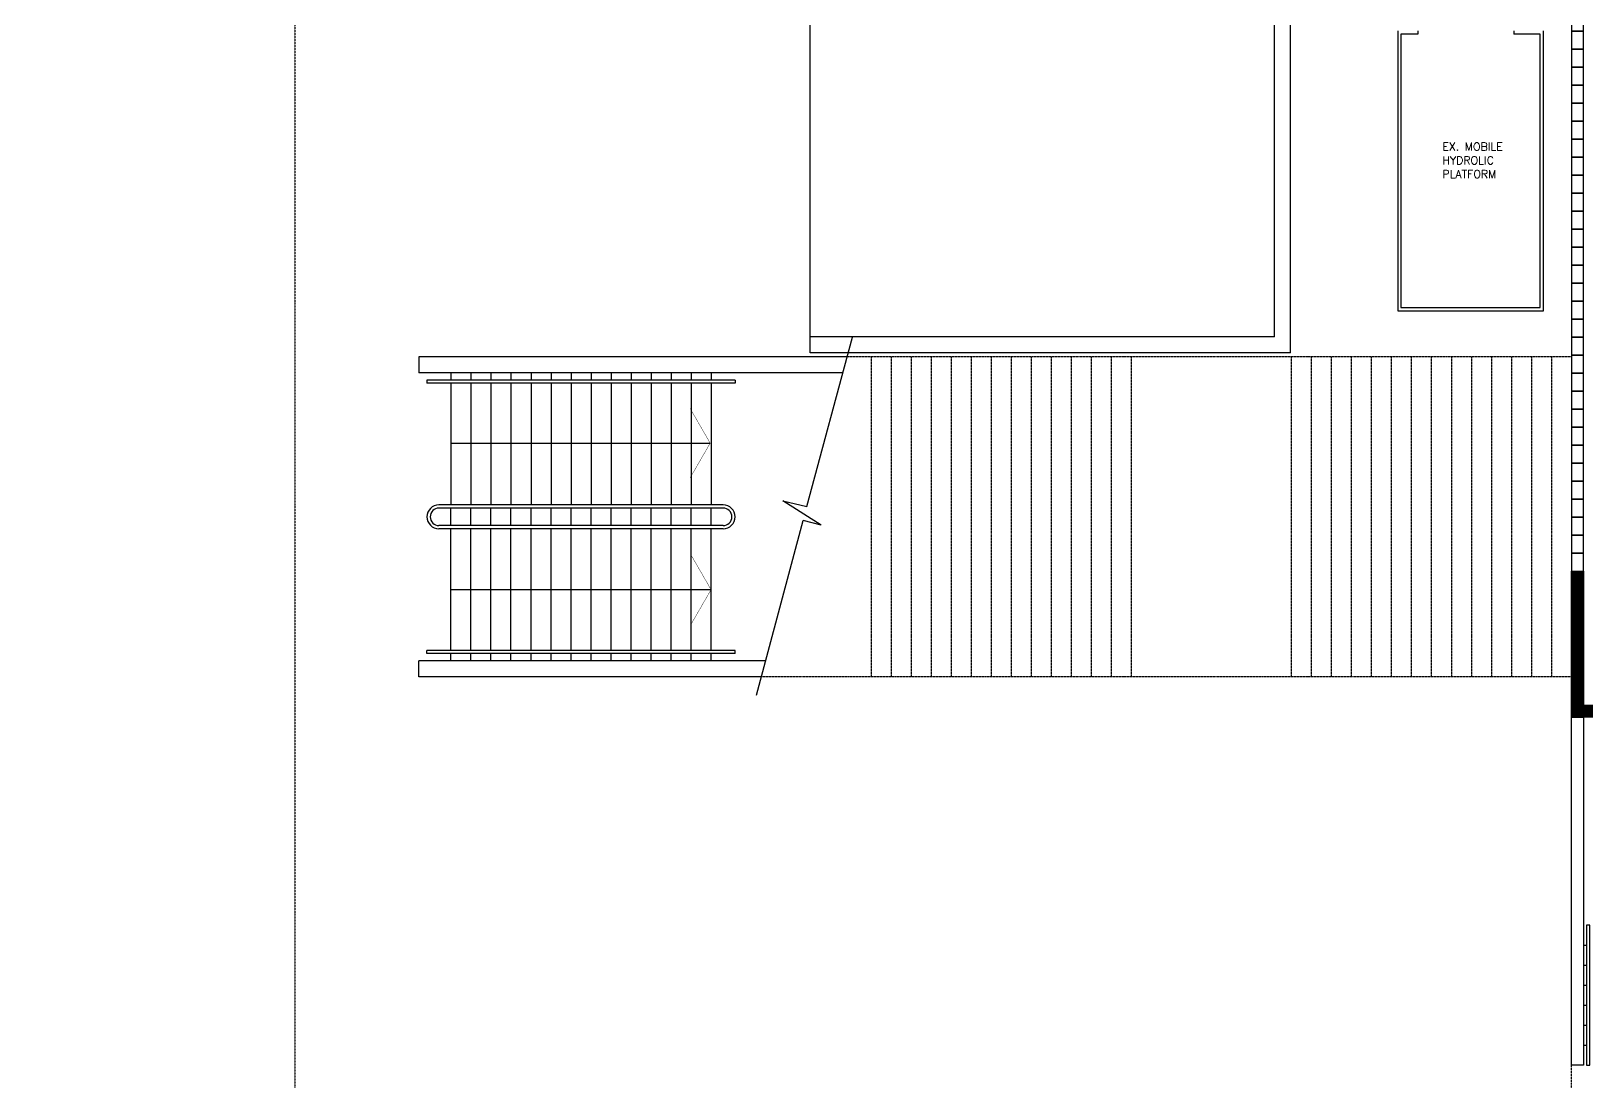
# Model space of a CAD drawing. Header units: millimetres. Extents: x -203861 to 22103, y -44552 to 100121.
# Drawn here: x -88446 to -69006, y -12260 to 878 of the extents above; entities that cross this region are included whole.
import ezdxf

# ---------------------------------------------------------------- set-up
doc = ezdxf.new("R2010")
doc.units = ezdxf.units.MM
doc.linetypes.add('s2097a$0$HIDDEN', pattern=[0.375, 0.25, -0.125])
doc.linetypes.add('s2097a$0$LG7$0$HIDDEN', pattern=[0.375, 0.25, -0.125])
for name, color, linetype in [('s2097a$0$11', 7, 'Continuous'), ('s2097a$0$20', 7, 'Continuous'), ('s2097a$0$core2905$0$txt2', 4, 'Continuous'), ('s2097a$0$EVA', 7, 's2097a$0$HIDDEN'), ('s2097a$0$LG7$0$20', 1, 'Continuous'), ('s2097a$0$LG7$0$22', 7, 'Continuous'), ('s2097a$0$LG7$0$23', 7, 'Continuous'), ('s2097a$0$LG7$0$25', 7, 'Continuous'), ('s2097a$0$LG7$0$30', 7, 'Continuous'), ('s2097a$0$nw-dim', 9, 'Continuous'), ('s2097a$0$solid', 8, 'Continuous')]:
    doc.layers.add(name, color=color, linetype=linetype)
doc.styles.add('s2097a$0$STANDARD', font='SIMPLEX')

# ---------------------------------------------------------------- blocks, each defined once
blk = doc.blocks.new('s2097a$0$LG7$0$CHAT15')
at = {"layer": 's2097a$0$LG7$0$22', "color": 14, "linetype": 'Continuous'}
for points in [[(0, 0), (0.15, 0.15), (0.3, 0), (0.45, 0.15), (0.6, 0), (0.75, 0.15)], [(0, 0.15), (0.15, 0), (0.3, 0.15), (0.45, 0), (0.6, 0.15), (0.75, 0)]]:
    blk.add_lwpolyline(points, dxfattribs=at)
blk = doc.blocks.new('s2097a$0$LG7$0$HAT15')
at = {"layer": 's2097a$0$LG7$0$22', "color": 14, "linetype": 'Continuous'}
for p, q in [((0, 0), (0.15, 0.15)), ((0, 0.15), (0.15, 0))]:
    blk.add_line(p, q, dxfattribs=at)
blk = doc.blocks.new('s2097a')
at = {"layer": 's2097a$0$11', "color": 1, "linetype": 'Continuous'}
for p, q in [((-78709.9, -3145.6), (-78709.9, 3000.1)), ((-72909.9, -2945.6), (-72909.9, 3000.1)), ((-72709.9, -3145.6), (-72709.9, 3000.1)), ((-72909.9, -2945.6), (-78709.9, -2945.6)), ((-72709.9, -3145.6), (-78709.9, -3145.6))]:
    blk.add_line(p, q, dxfattribs=at)
at = {"layer": 's2097a$0$20', "color": 1, "linetype": 'Continuous'}
for p, q in [((-71369.9, 880.1), (-71369.9, -2619.9)), ((-71119.9, 840.1), (-71329.9, 840.1)), ((-71329.9, 840.1), (-71329.9, -2579.9)), ((-71119.9, 880.1), (-71119.9, 840.1)), ((-69919.9, 880.1), (-69919.9, 840.1)), ((-69589.9, 840.1), (-69919.9, 840.1)), ((-69589.9, -2579.9), (-69589.9, 840.1)), ((-69549.9, -2619.9), (-69549.9, 880.1)), ((-71369.9, -2619.9), (-69549.9, -2619.9)), ((-71329.9, -2579.9), (-69589.9, -2579.9))]:
    blk.add_line(p, q, dxfattribs=at)
at = {"layer": 's2097a$0$core2905$0$txt2', "color": 6, "linetype": 'Continuous'}
for p, q in [((-78752.5, -5067.3), (-78181.9, -2948.6)), ((-78572.9, -5300.4), (-79053.3, -4996)), ((-79053.3, -4996), (-78752.5, -5067.3)), ((-79381.2, -7425.9), (-78798.7, -5239.8)), ((-78572.9, -5300.4), (-78798.7, -5239.8))]:
    blk.add_line(p, q, dxfattribs=at)
at = {"layer": 's2097a$0$EVA', "color": 8, "ltscale": 10}
blk.add_lwpolyline([(-85149.9, 4836.2), (-85149.9, -15167.9, 0.4142136), (-79049.9, -21267.9), (-72199.9, -21267.9), (-72199.9, -27349.8), (-151229.4, -27349.8)], format="xyb", dxfattribs=at)
at = {"layer": 's2097a$0$LG7$0$20', "color": 14, "linetype": 'Continuous'}
for points in [[(-69049.9, -2274.9), (-69199.9, -2274.9), (-69199.9, -2499.9), (-69049.9, -2499.9)], [(-69049.9, -2499.9), (-69199.9, -2499.9), (-69199.9, -2724.9), (-69049.9, -2724.9)], [(-69049.9, -2724.9), (-69199.9, -2724.9), (-69199.9, -2949.9), (-69049.9, -2949.9)], [(-69049.9, -2949.9), (-69199.9, -2949.9), (-69199.9, -3174.9), (-69049.9, -3174.9)], [(-69049.9, -3174.9), (-69199.9, -3174.9), (-69199.9, -3399.9), (-69049.9, -3399.9)], [(-69049.9, -3399.9), (-69199.9, -3399.9), (-69199.9, -3624.9), (-69049.9, -3624.9)], [(-69049.9, -3624.9), (-69199.9, -3624.9), (-69199.9, -3849.9), (-69049.9, -3849.9)], [(-69199.9, -4074.9), (-69049.9, -4074.9), (-69049.9, -3849.9), (-69199.9, -3849.9)], [(-69049.9, -4074.9), (-69199.9, -4074.9), (-69199.9, -4299.9), (-69049.9, -4299.9)], [(-69049.9, -4299.9), (-69199.9, -4299.9), (-69199.9, -4524.9), (-69049.9, -4524.9)], [(-69049.9, -4524.9), (-69199.9, -4524.9), (-69199.9, -4749.9), (-69049.9, -4749.9)], [(-69049.9, -4749.9), (-69199.9, -4749.9), (-69199.9, -4974.9), (-69049.9, -4974.9)], [(-69049.9, -4974.9), (-69199.9, -4974.9), (-69199.9, -5199.9), (-69049.9, -5199.9)], [(-69049.9, -5199.9), (-69199.9, -5199.9), (-69199.9, -5424.9), (-69049.9, -5424.9)], [(-69049.9, -5424.9), (-69199.9, -5424.9), (-69199.9, -5649.9), (-69049.9, -5649.9)], [(-69049.9, -5649.9), (-69199.9, -5649.9), (-69199.9, -5874.9), (-69049.9, -5874.9)]]:
    blk.add_lwpolyline(points, close=True, dxfattribs=at)
blk.add_lwpolyline([(-68724.9, -7549.9), (-68724.9, -7699.9), (-69199.9, -7699.9), (-69199.9, -5874.9), (-69049.9, -5874.9), (-69049.9, -7549.9), (-68724.9, -7549.9)], dxfattribs=at)
at = {"layer": 's2097a$0$LG7$0$23', "color": 1, "linetype": 's2097a$0$LG7$0$HIDDEN'}
blk.add_line((-69199.9, -17949.9), (-69199.9, -12024.8), dxfattribs=at)
at = {"layer": 's2097a$0$LG7$0$25', "color": 1, "linetype": 'Continuous'}
for p, q in [((-83599.9, -3194.9), (-83599.9, -3394.9)), ((-78250.8, -3194.9), (-83599.9, -3194.9)), ((-78304.4, -3394.9), (-83599.9, -3394.9)), ((-79649.9, -3484.9), (-83499.9, -3484.9)), ((-83499.9, -3484.9), (-83499.9, -3524.9)), ((-83199.9, -3394.9), (-83199.9, -3484.9)), ((-82949.9, -3394.9), (-82949.9, -3484.9)), ((-82699.9, -3394.9), (-82699.9, -3484.9)), ((-82449.9, -3394.9), (-82449.9, -3484.9)), ((-82199.9, -3394.9), (-82199.9, -3484.9)), ((-81949.9, -3394.9), (-81949.9, -3484.9)), ((-81699.9, -3394.9), (-81699.9, -3484.9)), ((-81449.9, -3394.9), (-81449.9, -3484.9)), ((-81199.9, -3394.9), (-81199.9, -3484.9)), ((-80949.9, -3394.9), (-80949.9, -3484.9)), ((-80699.9, -3394.9), (-80699.9, -3484.9)), ((-80449.9, -3394.9), (-80449.9, -3484.9)), ((-80199.9, -3394.9), (-80199.9, -3484.9)), ((-79949.9, -3394.9), (-79949.9, -3484.9)), ((-79649.9, -3484.9), (-79649.9, -3524.9)), ((-79649.9, -3524.9), (-83499.9, -3524.9)), ((-83199.9, -3524.9), (-83199.9, -5044.9)), ((-83199.9, -4274.1), (-79961, -4273.7)), ((-79799.9, -5044.9), (-83349.9, -5044.9)), ((-79799.9, -5084.9), (-83349.9, -5084.9)), ((-83199.9, -5304.9), (-83199.9, -5084.9)), ((-82949.9, -5304.9), (-82949.9, -5084.9)), ((-82699.9, -5304.9), (-82699.9, -5084.9)), ((-82449.9, -5304.9), (-82449.9, -5084.9)), ((-82199.9, -5304.9), (-82199.9, -5084.9)), ((-81949.9, -5304.9), (-81949.9, -5084.9)), ((-81699.9, -5304.9), (-81699.9, -5084.9)), ((-81449.9, -5304.9), (-81449.9, -5084.9)), ((-81199.9, -5304.9), (-81199.9, -5084.9)), ((-80949.9, -5304.9), (-80949.9, -5084.9)), ((-80699.9, -5304.9), (-80699.9, -5084.9)), ((-80449.9, -5304.9), (-80449.9, -5084.9)), ((-80199.9, -5304.9), (-80199.9, -5084.9)), ((-79949.9, -5304.9), (-79949.9, -5084.9)), ((-79799.9, -5304.9), (-83349.9, -5304.9)), ((-79799.9, -5344.9), (-83349.9, -5344.9)), ((-83199.9, -6864.9), (-83199.9, -5344.9)), ((-83199.9, -6104.8), (-79949.9, -6105.3)), ((-83599.9, -7194.9), (-83599.9, -6994.9)), ((-79269, -6994.9), (-83599.9, -6994.9)), ((-79649.9, -6864.9), (-83499.9, -6864.9)), ((-83499.9, -6904.9), (-83499.9, -6864.9)), ((-79649.9, -6904.9), (-83499.9, -6904.9)), ((-83199.9, -6994.9), (-83199.9, -6904.9)), ((-82949.9, -6994.9), (-82949.9, -6904.9)), ((-82699.9, -6994.9), (-82699.9, -6904.9)), ((-82449.9, -6994.9), (-82449.9, -6904.9)), ((-82199.9, -6994.9), (-82199.9, -6904.9)), ((-81949.9, -6994.9), (-81949.9, -6904.9)), ((-81699.9, -6994.9), (-81699.9, -6904.9)), ((-81449.9, -6994.9), (-81449.9, -6904.9)), ((-81199.9, -6994.9), (-81199.9, -6904.9)), ((-80949.9, -6994.9), (-80949.9, -6904.9)), ((-80699.9, -6994.9), (-80699.9, -6904.9)), ((-80449.9, -6994.9), (-80449.9, -6904.9)), ((-80199.9, -6994.9), (-80199.9, -6904.9)), ((-79949.9, -6994.9), (-79949.9, -6904.9)), ((-79649.9, -6904.9), (-79649.9, -6864.9)), ((-79322.6, -7194.9), (-83599.9, -7194.9))]:
    blk.add_line(p, q, dxfattribs=at)
at = {"layer": 's2097a$0$LG7$0$25', "color": 8, "linetype": 's2097a$0$HIDDEN', "ltscale": 5}
for p, q in [((-69199.9, -3194.9), (-78250.8, -3194.9)), ((-77949.9, -3194.9), (-77949.9, -7194.9)), ((-77699.9, -3194.9), (-77699.9, -7194.9)), ((-77449.9, -3194.9), (-77449.9, -7194.9)), ((-77199.9, -3194.9), (-77199.9, -7194.9)), ((-76949.9, -3194.9), (-76949.9, -7194.9)), ((-76699.9, -3194.9), (-76699.9, -7194.9)), ((-76449.9, -3194.9), (-76449.9, -7194.9)), ((-76199.9, -3194.9), (-76199.9, -7194.9)), ((-75949.9, -3194.9), (-75949.9, -7194.9)), ((-75699.9, -3194.9), (-75699.9, -7194.9)), ((-75449.9, -3194.9), (-75449.9, -7194.9)), ((-75199.9, -3194.9), (-75199.9, -7194.9)), ((-74949.9, -3194.9), (-74949.9, -7194.9)), ((-74699.9, -3194.9), (-74699.9, -7194.9)), ((-72699.9, -3194.9), (-72699.9, -7194.9)), ((-72449.9, -3194.9), (-72449.9, -7194.9)), ((-72199.9, -3194.9), (-72199.9, -7194.9)), ((-71949.9, -3194.9), (-71949.9, -7194.9)), ((-71699.9, -3194.9), (-71699.9, -7194.9)), ((-71449.9, -3194.9), (-71449.9, -7194.9)), ((-71199.9, -3194.9), (-71199.9, -7194.9)), ((-70949.9, -3194.9), (-70949.9, -7194.9)), ((-70699.9, -3194.9), (-70699.9, -7194.9)), ((-70449.9, -3194.9), (-70449.9, -7194.9)), ((-70199.9, -3194.9), (-70199.9, -7194.9)), ((-69949.9, -3194.9), (-69949.9, -7194.9)), ((-69699.9, -3194.9), (-69699.9, -7194.9)), ((-69449.9, -3194.9), (-69449.9, -7194.9)), ((-69199.9, -7194.9), (-79322.6, -7194.9))]:
    blk.add_line(p, q, dxfattribs=at)
at = {"layer": 's2097a$0$LG7$0$25', "color": 8, "linetype": 'Continuous'}
for p, q in [((-82949.9, -3524.9), (-82949.9, -5044.9)), ((-82699.9, -3524.9), (-82699.9, -5044.9)), ((-82449.9, -3524.9), (-82449.9, -5044.9)), ((-82199.9, -3524.9), (-82199.9, -5044.9)), ((-81949.9, -3524.9), (-81949.9, -5044.9)), ((-81699.9, -3524.9), (-81699.9, -5044.9)), ((-81449.9, -3524.9), (-81449.9, -5044.9)), ((-81199.9, -3524.9), (-81199.9, -5044.9)), ((-80949.9, -3524.9), (-80949.9, -5044.9)), ((-80699.9, -3524.9), (-80699.9, -5044.9)), ((-80449.9, -3524.9), (-80449.9, -5044.9)), ((-80199.9, -3524.9), (-80199.9, -5044.9)), ((-79949.9, -3524.9), (-79949.9, -5044.9)), ((-82949.9, -6864.9), (-82949.9, -5344.9)), ((-82699.9, -6864.9), (-82699.9, -5344.9)), ((-82449.9, -6864.9), (-82449.9, -5344.9)), ((-82199.9, -6864.9), (-82199.9, -5344.9)), ((-81949.9, -6864.9), (-81949.9, -5344.9)), ((-81699.9, -6864.9), (-81699.9, -5344.9)), ((-81449.9, -6864.9), (-81449.9, -5344.9)), ((-81199.9, -6864.9), (-81199.9, -5344.9)), ((-80949.9, -6864.9), (-80949.9, -5344.9)), ((-80699.9, -6864.9), (-80699.9, -5344.9)), ((-80449.9, -6864.9), (-80449.9, -5344.9)), ((-80199.9, -6864.9), (-80199.9, -5344.9)), ((-79949.9, -6864.9), (-79949.9, -5344.9))]:
    blk.add_line(p, q, dxfattribs=at)
at = {"layer": 's2097a$0$LG7$0$25', "color": 12, "linetype": 'Continuous'}
for p, q in [((-69199.9, -12049.8), (-69199.9, -7699.9)), ((-69199.9, -7699.9), (-69049.9, -7699.9)), ((-69049.9, -7699.9), (-69049.9, -12049.8)), ((-69049.9, -10549.8), (-69009.9, -10549.8)), ((-69049.9, -10799.8), (-69009.9, -10799.8)), ((-69049.9, -11049.8), (-69009.9, -11049.8)), ((-69049.9, -11299.8), (-69009.9, -11299.8)), ((-69049.9, -11549.8), (-69009.9, -11549.8)), ((-69049.9, -11799.8), (-69009.9, -11799.8)), ((-69049.9, -12049.8), (-69199.9, -12049.8))]:
    blk.add_line(p, q, dxfattribs=at)
at = {"layer": 's2097a$0$LG7$0$25', "color": 1, "linetype": 'Continuous', "const_width": 5}
for points in [[(-79961, -4273.7), (-80211, -3840.7)], [(-79961, -4273.7), (-80211, -4706.7)], [(-79949.9, -6105.3), (-80199.9, -5672.3)], [(-79949.9, -6105.3), (-80199.9, -6538.3)]]:
    blk.add_lwpolyline(points, dxfattribs=at)
at = {"layer": 's2097a$0$LG7$0$25', "color": 12, "linetype": 'Continuous'}
blk.add_lwpolyline([(-69009.9, -12049.8), (-68969.9, -12049.8), (-68969.9, -10299.8), (-69009.9, -10299.8)], close=True, dxfattribs=at)
at = {"layer": 's2097a$0$LG7$0$25', "color": 1, "linetype": 'Continuous'}
for centre, radius, start, end in [((-83349.9, -5194.9), 150, 90, 270), ((-79799.9, -5194.9), 150, 270, 90), ((-83349.9, -5194.9), 110, 90, 270), ((-79799.9, -5194.9), 110, 270, 90)]:
    blk.add_arc(centre, radius, start, end, dxfattribs=at)
at = {"layer": 's2097a$0$LG7$0$30', "color": 1, "linetype": 'Continuous'}
for points in [[(-69049.9, 1100.1), (-69199.9, 1100.1), (-69199.9, 875.1), (-69049.9, 875.1)], [(-69049.9, 875.1), (-69199.9, 875.1), (-69199.9, 650.1), (-69049.9, 650.1)], [(-69049.9, 650.1), (-69199.9, 650.1), (-69199.9, 425.1), (-69049.9, 425.1)], [(-69049.9, 425.1), (-69199.9, 425.1), (-69199.9, 200.1), (-69049.9, 200.1)], [(-69049.9, 200.1), (-69199.9, 200.1), (-69199.9, -24.9), (-69049.9, -24.9)], [(-69049.9, -24.9), (-69199.9, -24.9), (-69199.9, -249.9), (-69049.9, -249.9)], [(-69049.9, -249.9), (-69199.9, -249.9), (-69199.9, -474.9), (-69049.9, -474.9)], [(-69049.9, -474.9), (-69199.9, -474.9), (-69199.9, -699.9), (-69049.9, -699.9)], [(-69049.9, -699.9), (-69199.9, -699.9), (-69199.9, -924.9), (-69049.9, -924.9)], [(-69049.9, -924.9), (-69199.9, -924.9), (-69199.9, -1149.9), (-69049.9, -1149.9)], [(-69049.9, -1149.9), (-69199.9, -1149.9), (-69199.9, -1374.9), (-69049.9, -1374.9)], [(-69049.9, -1374.9), (-69199.9, -1374.9), (-69199.9, -1599.9), (-69049.9, -1599.9)], [(-69049.9, -1599.9), (-69199.9, -1599.9), (-69199.9, -1824.9), (-69049.9, -1824.9)], [(-69049.9, -1824.9), (-69199.9, -1824.9), (-69199.9, -2049.9), (-69049.9, -2049.9)], [(-69049.9, -2049.9), (-69199.9, -2049.9), (-69199.9, -2274.9), (-69049.9, -2274.9)]]:
    blk.add_lwpolyline(points, close=True, dxfattribs=at)
at = {"layer": 's2097a$0$solid', "linetype": 'Continuous', "const_width": 150}
for points in [[(-69124.9, -5874.9), (-69124.9, -7699.9)], [(-68724.9, -7624.9), (-69049.9, -7624.9)]]:
    blk.add_lwpolyline(points, dxfattribs=at)
at = {"xscale": 999.9980000001378, "yscale": 999.9980000001378, "zscale": 1000}
for p in [(-69199.9, -6024.9), (-69199.9, -6174.9), (-69199.9, -6324.9)]:
    blk.add_blockref('s2097a$0$LG7$0$HAT15', p, dxfattribs=at)
at = {"xscale": 999.9980000000214, "yscale": 999.9980000000214, "zscale": 1000, "rotation": 90}
for name, p in [('s2097a$0$LG7$0$CHAT15', (-69049.9, -7699.9)), ('s2097a$0$LG7$0$HAT15', (-68874.9, -7699.9))]:
    blk.add_blockref(name, p, dxfattribs=at)
at = {"layer": 's2097a$0$nw-dim', "color": 8, "style": 's2097a$0$STANDARD'}
for s, p in [('EX. MOBILE', (-70811, -617.1)), ('HYDROLIC', (-70811, -788.5)), ('PLATFORM', (-70811, -959.9))]:
    blk.add_text(s, height=100, dxfattribs=at).set_placement(p)

msp = doc.modelspace()

# ---------------------------------------------------------------- block references
msp.add_blockref('s2097a', (0, 0))

doc.saveas('drawing.dxf')
